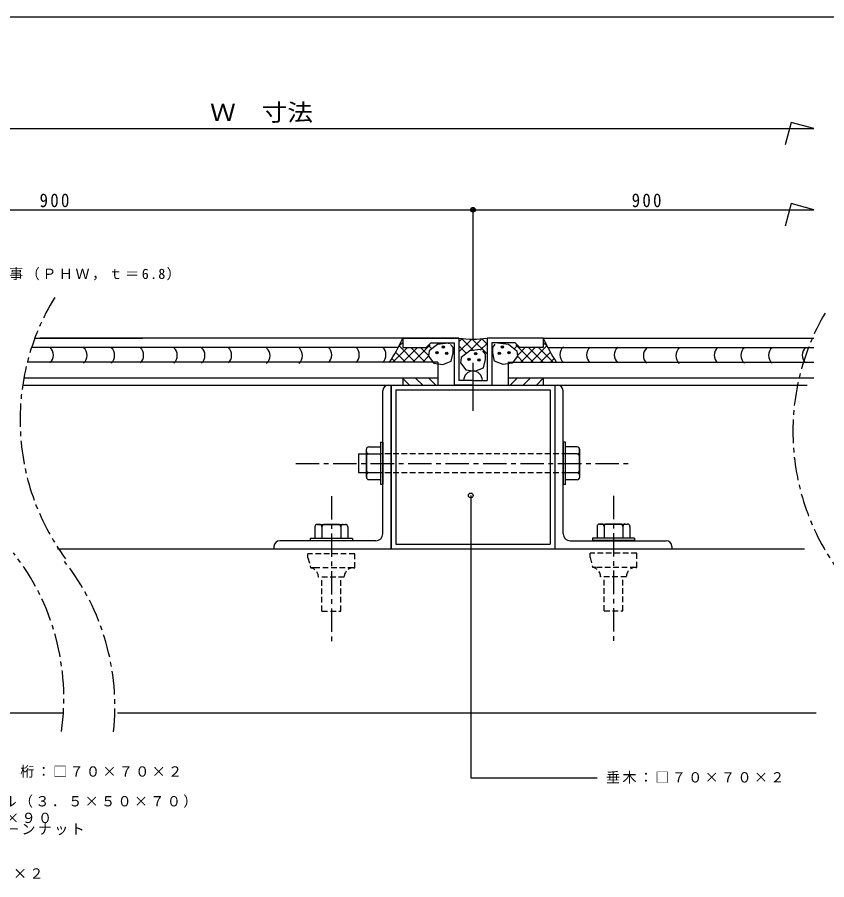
# Model space of a CAD drawing. Units: millimetres at full size, sheet at 1:2; details may follow other scales. Extents: x -3054 to 568, y -769 to 402.
# Drawn here: x -262.6 to 83.2, y 33.7 to 402 of the extents above; entities that cross this region are included whole.
import ezdxf
from ezdxf.enums import TextEntityAlignment as Align

# ---------------------------------------------------------------- set-up
doc = ezdxf.new("R2010")
doc.units = ezdxf.units.MM
doc.header["$LTSCALE"] = 2
doc.header["$PDMODE"] = 32
doc.header["$PDSIZE"] = 1
doc.linetypes.add('CHAIN1', pattern=[8, 5, -1, 1, -1])
doc.linetypes.add('DASHED1', pattern=[1.8, 1.2, -0.6])
doc.layers.add('0-0', color=134, linetype='Continuous')
doc.layers.add('1-0', color=7, linetype='Continuous')
doc.styles.add('ＭＳ ゴシック', font='')
doc.styles.get('ＭＳ ゴシック').set_extended_font_data('MS Gothic')

msp = doc.modelspace()

# ---------------------------------------------------------------- linework, layer by layer
at = {"layer": '0-0'}
msp.add_line((568, 402), (-550, 402), dxfattribs=at)
at = {"layer": '1-0', "color": 4}
for p, q in [((-428.198, 354.522), (77.654, 354.522)), ((-428.198, 319.817), (-67.948, 319.817)), ((-67.948, 319.817), (-67.948, 264.561)), ((-67.948, 319.817), (77.654, 319.817))]:
    msp.add_line(p, q, dxfattribs=at)
at = {"layer": '1-0', "color": 5}
for p, q in [((-255.113, 264.941), (-208.966, 264.941)), ((-73.948, 264.941), (-252.919, 264.941)), ((-97.957, 264.922), (-97.957, 260.922)), ((-37.948, 264.959), (77.654, 264.959)), ((-99.914, 260.941), (-256.509, 260.941)), ((-35.991, 260.959), (77.654, 260.959)), ((-82.948, 254.741), (-258.308, 254.741)), ((-82.948, 254.741), (-82.948, 244.941)), ((-67.948, 254.36), (-67.948, 233.92)), ((-52.957, 254.759), (77.654, 254.759)), ((-52.957, 254.759), (-52.957, 244.959)), ((-82.948, 247.941), (-259.795, 247.941)), ((-97.957, 247.786), (-95.094, 244.922)), ((-97.948, 247.941), (-97.948, 244.941)), ((-92.437, 247.922), (-89.437, 244.922)), ((-86.78, 247.922), (-83.78, 244.922)), ((-67.948, 246.941), (-73.948, 246.941)), ((-67.948, 246.941), (-72.648, 246.941)), ((-67.948, 246.941), (-61.948, 246.941)), ((-67.948, 246.941), (-63.248, 246.941)), ((-52.957, 247.959), (77.654, 247.959)), ((-49.125, 247.941), (-52.125, 244.941)), ((-43.468, 247.941), (-46.468, 244.941)), ((-37.948, 247.804), (-40.811, 244.941)), ((-37.957, 247.959), (-37.957, 244.959)), ((-260.295, 244.941), (74.848, 244.941)), ((-103.948, 244.941), (-102.948, 244.941)), ((-102.948, 244.941), (-102.948, 174.941)), ((-102.948, 174.941), (-102.948, 244.941)), ((-67.948, 244.941), (-75.948, 244.941)), ((-67.948, 244.941), (-59.948, 244.941)), ((-32.948, 244.941), (-32.948, 174.941)), ((-106.448, 181.441), (-106.448, 242.441)), ((-100.948, 242.941), (-100.948, 176.941)), ((-29.448, 181.441), (-29.448, 242.441)), ((-109.448, 178.441), (-150.448, 178.441)), ((-100.948, 176.941), (-34.948, 176.941)), ((-26.448, 178.441), (14.552, 178.441)), ((-245.433, 174.941), (73.593, 174.941)), ((-152.948, 175.941), (-152.948, 174.941)), ((-152.948, 174.941), (-102.948, 174.941)), ((17.052, 175.941), (17.052, 174.941)), ((-468.198, 104.941), (-242.9, 104.941)), ((-219.73, 104.941), (78.616, 104.941))]:
    msp.add_line(p, q, dxfattribs=at)
at = {"layer": '1-0'}
for p, q in [((-97.957, 263.15), (-99.639, 261.468)), ((-99.538, 261.664), (-92.597, 254.722)), ((-86.268, 262.112), (-93.657, 254.722)), ((-87.013, 261.867), (-85.405, 260.259)), ((-78.605, 262.876), (-78.047, 262.876)), ((-76.374, 260.924), (-77.49, 262.318)), ((-72.652, 264.651), (-73.957, 263.346)), ((-68.496, 264.564), (-73.957, 259.103)), ((-73.957, 261.714), (-70.696, 258.453)), ((-72.796, 264.796), (-67.698, 259.697)), ((-64.166, 264.651), (-69.323, 259.494)), ((-67.957, 264.199), (-61.957, 258.199)), ((-61.957, 262.618), (-64.526, 260.049)), ((-64.216, 264.701), (-61.957, 262.442)), ((-59.531, 260.942), (-58.416, 262.336)), ((-57.301, 262.894), (-57.858, 262.894)), ((-48.892, 261.885), (-50.5, 260.277)), ((-49.637, 262.13), (-42.248, 254.741)), ((-36.367, 261.682), (-43.308, 254.741)), ((-37.948, 263.168), (-36.266, 261.486)), ((-95.942, 260.922), (-102.142, 254.722)), ((-101.024, 258.907), (-96.839, 254.722)), ((-91.7, 260.922), (-97.9, 254.722)), ((-94.554, 260.922), (-88.354, 254.722)), ((-90.311, 260.922), (-86.937, 257.548)), ((-64.887, 260.049), (-64.33, 260.049)), ((-62.657, 258.097), (-63.772, 259.491)), ((-45.594, 260.941), (-48.968, 257.566)), ((-41.351, 260.941), (-47.551, 254.741)), ((-44.205, 260.941), (-38.005, 254.741)), ((-39.963, 260.941), (-33.763, 254.741)), ((-34.881, 258.925), (-39.066, 254.741)), ((-102.598, 256.239), (-101.082, 254.722)), ((-86.902, 257.235), (-89.414, 254.722)), ((-49.003, 257.253), (-46.491, 254.741)), ((-33.307, 256.257), (-34.823, 254.741)), ((-113.448, 216.545), (-113.448, 217.545)), ((-112.448, 218.545), (-107.448, 218.545)), ((-107.448, 220.545), (-106.448, 220.545)), ((-106.448, 220.545), (-106.448, 202.545)), ((-29.428, 220.503), (-29.428, 202.503)), ((-23.428, 218.503), (-28.428, 218.503)), ((-22.428, 216.503), (-22.428, 217.503)), ((-22.428, 217.503), (-22.428, 206.503)), ((-116.874, 215.545), (-116.874, 207.545)), ((-116.874, 215.545), (-107.37, 215.545)), ((-113.448, 205.545), (-113.448, 216.545)), ((-113.448, 214.545), (-113.448, 208.545)), ((-23.428, 215.503), (-28.428, 215.503)), ((-22.428, 208.503), (-22.428, 214.503)), ((-116.874, 207.545), (-107.417, 207.545)), ((-113.448, 206.545), (-113.448, 205.545)), ((-23.428, 207.503), (-28.428, 207.503)), ((-22.428, 206.503), (-22.428, 205.503)), ((-112.448, 204.545), (-107.448, 204.545)), ((-23.428, 204.503), (-28.428, 204.503)), ((-28.428, 202.503), (-29.428, 202.503)), ((-135.448, 184.425), (-135.448, 179.425)), ((-133.448, 185.425), (-134.448, 185.425)), ((-134.448, 185.425), (-123.448, 185.425)), ((-132.448, 185.425), (-132.448, 179.425)), ((-125.448, 185.425), (-131.448, 185.425)), ((-124.448, 185.425), (-124.448, 179.425)), ((-123.448, 185.425), (-122.448, 185.425)), ((-121.448, 184.425), (-121.448, 179.425)), ((-14.939, 184.584), (-14.939, 179.584)), ((-12.939, 185.584), (-13.939, 185.584)), ((-13.939, 185.584), (-2.939, 185.584)), ((-11.939, 185.584), (-11.939, 179.584)), ((-4.939, 185.584), (-10.939, 185.584)), ((-3.939, 185.584), (-3.939, 179.584)), ((-2.939, 185.584), (-1.939, 185.584)), ((-0.939, 184.584), (-0.939, 179.584)), ((-119.448, 178.425), (-137.448, 178.425)), ((-119.448, 179.425), (-119.448, 178.425)), ((1.061, 178.584), (-16.939, 178.584)), ((1.061, 179.584), (1.061, 178.584))]:
    msp.add_line(p, q, dxfattribs=at)
at = {"layer": '1-0', "linetype": 'DASHED1'}
for p, q in [((-27.664, 215.503), (-107.37, 215.503)), ((-27.664, 207.503), (-107.417, 207.503)), ((-138.448, 171.156), (-138.448, 172.925)), ((-118.448, 172.925), (-138.448, 172.925)), ((-138.448, 171.156), (-137.3, 166.873)), ((-118.448, 166.925), (-118.448, 172.925)), ((-17.939, 171.314), (-17.939, 173.084)), ((2.061, 173.084), (-17.939, 173.084)), ((-17.939, 171.314), (-16.791, 167.031)), ((2.061, 167.084), (2.061, 173.084)), ((-135.948, 166.925), (-137.314, 166.925)), ((-118.948, 166.925), (-137.314, 166.925)), ((-118.948, 166.925), (-118.448, 166.925)), ((-15.439, 167.084), (-16.805, 167.084)), ((1.561, 167.084), (-16.805, 167.084)), ((1.561, 167.084), (2.061, 167.084)), ((-122.948, 162.925), (-133.948, 162.925)), ((-132.448, 148.425), (-132.448, 162.925)), ((-2.439, 163.084), (-13.439, 163.084)), ((-11.939, 148.584), (-11.939, 163.084))]:
    msp.add_line(p, q, dxfattribs=at)
at = {"layer": '1-0', "color": 4, "linetype": 'CHAIN1'}
for p, q in [((-143.663, 211.503), (0.194, 211.503)), ((-128.448, 197.524), (-128.448, 135.565)), ((-7.939, 197.683), (-7.939, 135.723))]:
    msp.add_line(p, q, dxfattribs=at)
at = {"layer": '1-0', "color": 4}
for points in [[(77.654, 354.522), (67.995, 357.11), (65.406, 347.451)], [(77.654, 319.817), (67.995, 322.405), (65.406, 312.746)]]:
    msp.add_lwpolyline(points, dxfattribs=at)
at = {"layer": '1-0', "color": 5}
for points in [[(-97.948, 264.941), (-73.948, 264.941), (-73.948, 246.941)], [(-97.948, 264.941), (-97.948, 260.941), (-87.948, 260.941), (-85.948, 262.941), (-75.948, 262.941), (-75.948, 244.941)], [(-37.948, 264.941), (-61.948, 264.941), (-61.948, 246.941)], [(-37.948, 264.941), (-37.948, 260.941), (-47.948, 260.941), (-49.948, 262.941), (-59.948, 262.941), (-59.948, 244.941)], [(-100.948, 242.941), (-34.948, 242.941), (-34.948, 176.941)]]:
    msp.add_lwpolyline(points, dxfattribs=at)
at = {"layer": '1-0'}
for points in [[(-78.605, 262.876), (-83.065, 262.318), (-86.689, 259.53), (-86.968, 257.3), (-84.738, 254.234), (-80.835, 253.676), (-77.211, 255.07), (-76.374, 258.694), (-76.374, 260.924)], [(-57.301, 262.894), (-52.84, 262.336), (-49.216, 259.548), (-48.937, 257.318), (-51.167, 254.252), (-55.07, 253.694), (-58.694, 255.088), (-59.531, 258.712), (-59.531, 260.942)], [(-64.887, 260.049), (-69.347, 259.491), (-72.972, 256.703), (-73.25, 254.473), (-71.02, 251.407), (-67.117, 250.849), (-63.493, 252.243), (-62.657, 255.867), (-62.657, 258.097)], [(-107.448, 220.545), (-107.448, 202.545), (-106.448, 202.545)], [(-28.428, 202.503), (-28.428, 220.503), (-29.428, 220.503)], [(-68.876, 197.795), (-68.876, 77.237), (-14.876, 77.237)], [(-119.448, 179.425), (-137.448, 179.425), (-137.448, 178.425)], [(1.061, 179.584), (-16.939, 179.584), (-16.939, 178.584)]]:
    msp.add_lwpolyline(points, dxfattribs=at)
at = {"layer": '1-0', "linetype": 'DASHED1'}
for points in [[(-132.448, 148.425), (-124.448, 148.425), (-124.448, 162.925)], [(-11.939, 148.584), (-3.939, 148.584), (-3.939, 163.084)]]:
    msp.add_lwpolyline(points, dxfattribs=at)
at = {"layer": '1-0'}
for centre in [(-67.948, 319.817), (-68.876, 197.795)]:
    msp.add_circle(centre, 1, dxfattribs=at)
at = {"layer": '1-0', "linetype": 'CHAIN1'}
for centre, start, end in [((-161.419, 229.992), 148.42901, 216.30805), ((168.7, 225.064), 149.58181, 216.30805), ((-342.701, 111.243), 351.83563, 38.29713), ((-320.89, 107.62), 353.80948, 38.29713)]:
    msp.add_arc(centre, 100, start, end, dxfattribs=at)
at = {"layer": '1-0', "color": 5}
for centre, radius, start, end in [((-170.411, 298.067), 79.675, 326.86228, 335.41795), ((-67.957, 314.561), 50, 263.1079, 276.8921), ((34.506, 298.085), 79.675, 204.58205, 213.13772), ((-67.948, 246.941), 4, 90, 180), ((-67.948, 246.941), 4, 0, 90), ((-103.948, 242.441), 2.5, 90, 180), ((-31.948, 242.441), 2.5, 0, 90), ((-109.448, 181.441), 3, 270, 0), ((-26.448, 181.441), 3, 180, 270), ((-150.448, 175.941), 2.5, 90, 180), ((14.552, 175.941), 2.5, 0, 90)]:
    msp.add_arc(centre, radius, start, end, dxfattribs=at)
at = {"layer": '1-0'}
for centre, radius, start, end in [((-251.643, 257.69), 4.448, 312.51045, 47.48955), ((-237.257, 257.603), 4.448, 312.51045, 47.48955), ((-225.453, 257.603), 4.448, 312.51045, 47.48955), ((-213.075, 257.681), 4.448, 312.51045, 47.48955), ((-198.689, 257.594), 4.448, 312.51045, 47.48955), ((-186.885, 257.594), 4.448, 312.51045, 47.48955), ((-175.494, 257.681), 4.448, 312.51045, 47.48955), ((-159.087, 257.445), 4.448, 312.51045, 47.48955), ((-145.21, 257.469), 4.448, 312.51045, 47.48955), ((-132.75, 257.797), 4.448, 312.51045, 47.48955), ((-120.946, 257.797), 4.448, 312.51045, 47.48955), ((-109.554, 257.884), 4.448, 312.51045, 47.48955), ((-26.351, 257.902), 4.448, 132.51045, 227.48955), ((-14.96, 257.815), 4.448, 132.51045, 227.48955), ((-3.155, 257.815), 4.448, 132.51045, 227.48955), ((9.304, 257.487), 4.448, 132.51045, 227.48955), ((23.182, 257.463), 4.448, 132.51045, 227.48955), ((39.589, 257.699), 4.448, 132.51045, 227.48955), ((50.98, 257.612), 4.448, 132.51045, 227.48955), ((62.784, 257.612), 4.448, 132.51045, 227.48955), ((77.17, 257.699), 4.448, 132.51045, 227.48955), ((-112.448, 217.545), 1, 90, 180), ((-23.428, 217.503), 1, 0, 90), ((-112.448, 216.545), 1, 180, 270), ((-112.448, 214.545), 1, 90, 180), ((-23.428, 216.503), 1, 270, 0), ((-23.428, 214.503), 1, 0, 90), ((-112.448, 208.545), 1, 180, 270), ((-112.448, 206.545), 1, 90, 180), ((-23.428, 208.503), 1, 270, 0), ((-23.428, 206.503), 1, 0, 90), ((-112.448, 205.545), 1, 180, 270), ((-23.428, 205.503), 1, 270, 0), ((-134.448, 184.425), 1, 90, 180), ((-133.448, 184.425), 1, 0, 90), ((-131.448, 184.425), 1, 90, 180), ((-125.448, 184.425), 1, 0, 90), ((-123.448, 184.425), 1, 90, 180), ((-122.448, 184.425), 1, 0, 90), ((-13.939, 184.584), 1, 90, 180), ((-12.939, 184.584), 1, 0, 90), ((-10.939, 184.584), 1, 90, 180), ((-4.939, 184.584), 1, 0, 90), ((-2.939, 184.584), 1, 90, 180), ((-1.939, 184.584), 1, 0, 90)]:
    msp.add_arc(centre, radius, start, end, dxfattribs=at)
at = {"layer": '1-0', "linetype": 'DASHED1'}
for centre, start, end in [((-137.948, 162.925), 0, 80.68179), ((-118.948, 162.925), 90, 180), ((-17.439, 163.084), 0, 80.68179), ((1.561, 163.084), 90, 180)]:
    msp.add_arc(centre, 4, start, end, dxfattribs=at)
at = {"layer": '1-0', "color": 4}
msp.add_point((-67.948, 319.817), dxfattribs=at)
at = {"layer": '1-0'}
for p in [(-80.556, 261.203), (-55.349, 261.221), (-83.344, 258.694), (-79.162, 258.415), (-66.839, 258.376), (-56.743, 258.433), (-52.561, 258.712), (-69.626, 255.867), (-65.445, 255.588)]:
    msp.add_point(p, dxfattribs=at)

# ---------------------------------------------------------------- texts
at = {"layer": '1-0', "color": 3, "style": 'ＭＳ ゴシック', "width": 1.1}
msp.add_text('Ｗ\u3000寸法', height=7.331, dxfattribs=at).set_placement((-180.272, 355.522), align=Align.BOTTOM_LEFT)
at = {"layer": '1-0', "attachment_point": 7, "style": 'ＭＳ ゴシック'}
for s, insert, char_height in [('\\T1.27;\\W0.9;900', (-253.073, 320.817), 5.865), ('\\T1.27;\\W0.9;900', (-0.147, 320.817), 5.865), ('\\T1.18;硝子：：別途工事（ＰＨＷ，ｔ＝6.8）', (-315.637, 289.603), 4.399), ('\\T1.17;桁：□７０×７０×２', (-261.341, 77.237), 4.399), ('\\T1.17;垂木：□７０×７０×２', (-11.108, 74.725), 4.399), ('\\T1.17;ＡＬ：Ｌアングル（３．５×５０×７０）', (-318.032, 64.421), 4.399), ('\\T1.17;ＳＵＳ：Ｍ１０×９０', (-316.885, 57.816), 4.399), ('\\T1.17;ＳＵＳ：Ｍ８ターンナット', (-317.015, 52.652), 4.399), ('\\T1.17;柱：□７０×７０×２', (-320.563, 33.675), 4.399)]:
    msp.add_mtext(s, dxfattribs=dict(at, insert=insert, char_height=char_height))

doc.saveas('drawing.dxf')
